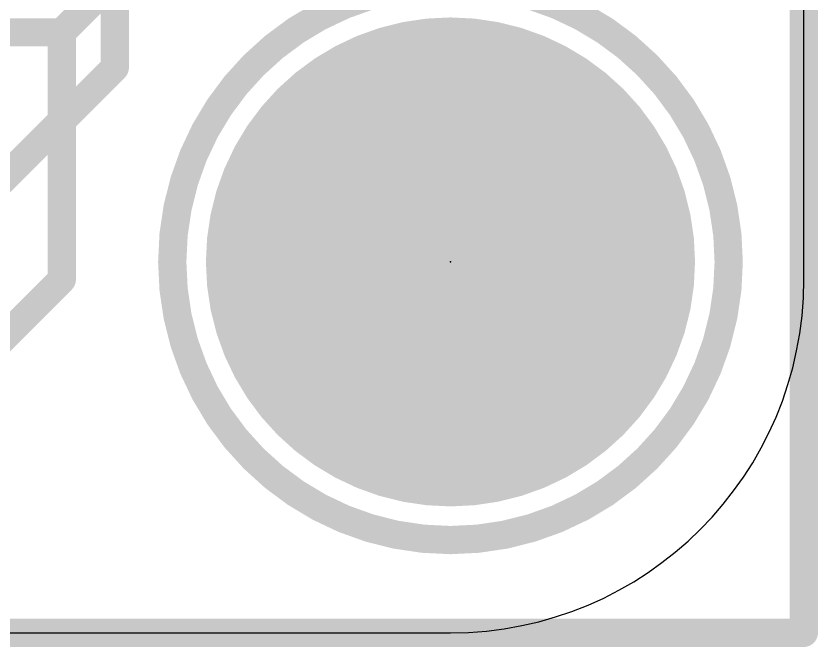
# Model space of a CAD drawing. Extents: x -0.1 to 33.1, y -0.2 to 19.1.
# Drawn here: x 27.36 to 33.12, y -0.23 to 4.31 of the extents above; entities that cross this region are included whole.
import ezdxf

# ---------------------------------------------------------------- set-up
doc = ezdxf.new("R2010")
doc.units = 0
for name, color, linetype in [('1', 12, 'CONTINUOUS'), ('16', 132, 'CONTINUOUS'), ('17', 110, 'CONTINUOUS'), ('20', 53, 'CONTINUOUS'), ('21', 40, 'CONTINUOUS'), ('23', 40, 'CONTINUOUS')]:
    doc.layers.add(name, color=color, linetype=linetype)

# ---------------------------------------------------------------- blocks, each defined once
blk = doc.blocks.new('ROUNDP')
at = {"const_width": 0.5}
blk.add_lwpolyline([(0, -0.25, 1), (0, 0.25, 1), (0, -0.25)], format="xyb", dxfattribs=at)

msp = doc.modelspace()

# ---------------------------------------------------------------- linework, layer by layer
at = {"layer": '1', "const_width": 0.2032}
for points in [[(33.02, 8.509), (33.02, -0.127)], [(30.48, 6.985), (27.686, 4.191)], [(24.893, 4.191), (27.686, 4.191)], [(27.686, 2.413), (27.686, 4.191)], [(26.162, 0.889), (27.686, 2.413)], [(33.02, -0.127), (0, -0.127)]]:
    msp.add_lwpolyline(points, dxfattribs=at)
at = {"layer": '1', "const_width": 0.1016}
for points in [[(27.7368, 4.191, 1), (27.6352, 4.191)], [(27.6501, 4.2269, 1), (27.7219, 4.1551)], [(27.686, 4.1402, 1), (27.686, 4.2418)], [(27.7219, 2.3771, 1), (27.6501, 2.4489)], [(27.6352, 2.413, 1), (27.7368, 2.413)], [(33.02, -0.1778, 1), (33.02, -0.0762)], [(32.9692, -0.127, 1), (33.0708, -0.127)]]:
    msp.add_lwpolyline(points, format="xyb", dxfattribs=at)
at = {"layer": '16', "const_width": 0.2032}
for points in [[(28.067, 3.937), (28.067, 6.338)], [(25.4, 1.27), (28.067, 3.937)]]:
    msp.add_lwpolyline(points, dxfattribs=at)
at = {"layer": '16', "const_width": 0.1016}
for points in [[(28.1029, 3.9011, 1), (28.0311, 3.9729)], [(28.0162, 3.937, 1), (28.1178, 3.937)]]:
    msp.add_lwpolyline(points, format="xyb", dxfattribs=at)
at = {"layer": '20'}
for p, q in [((33.02, 2.413), (33.02, 19.05)), ((2.54, -0.127), (30.48, -0.127))]:
    msp.add_line(p, q, dxfattribs=at)
msp.add_arc((30.48, 2.413), 2.54, 270, 0, dxfattribs=at)
at = {"layer": '21', "const_width": 0.2032}
msp.add_lwpolyline([(30.48, 0.54, 1), (30.48, 4.54, 1), (30.48, 0.54)], format="xyb", dxfattribs=at)
at = {"layer": '23'}
msp.add_point((30.48, 2.54), dxfattribs=at)

# ---------------------------------------------------------------- block references
at = {"layer": '17', "xscale": 3.516, "yscale": 3.516}
msp.add_blockref('ROUNDP', (30.48, 2.54), dxfattribs=at)
msp.add_blockref('ROUNDP', (30.48, 2.54), dxfattribs=at)

doc.saveas('drawing.dxf')
